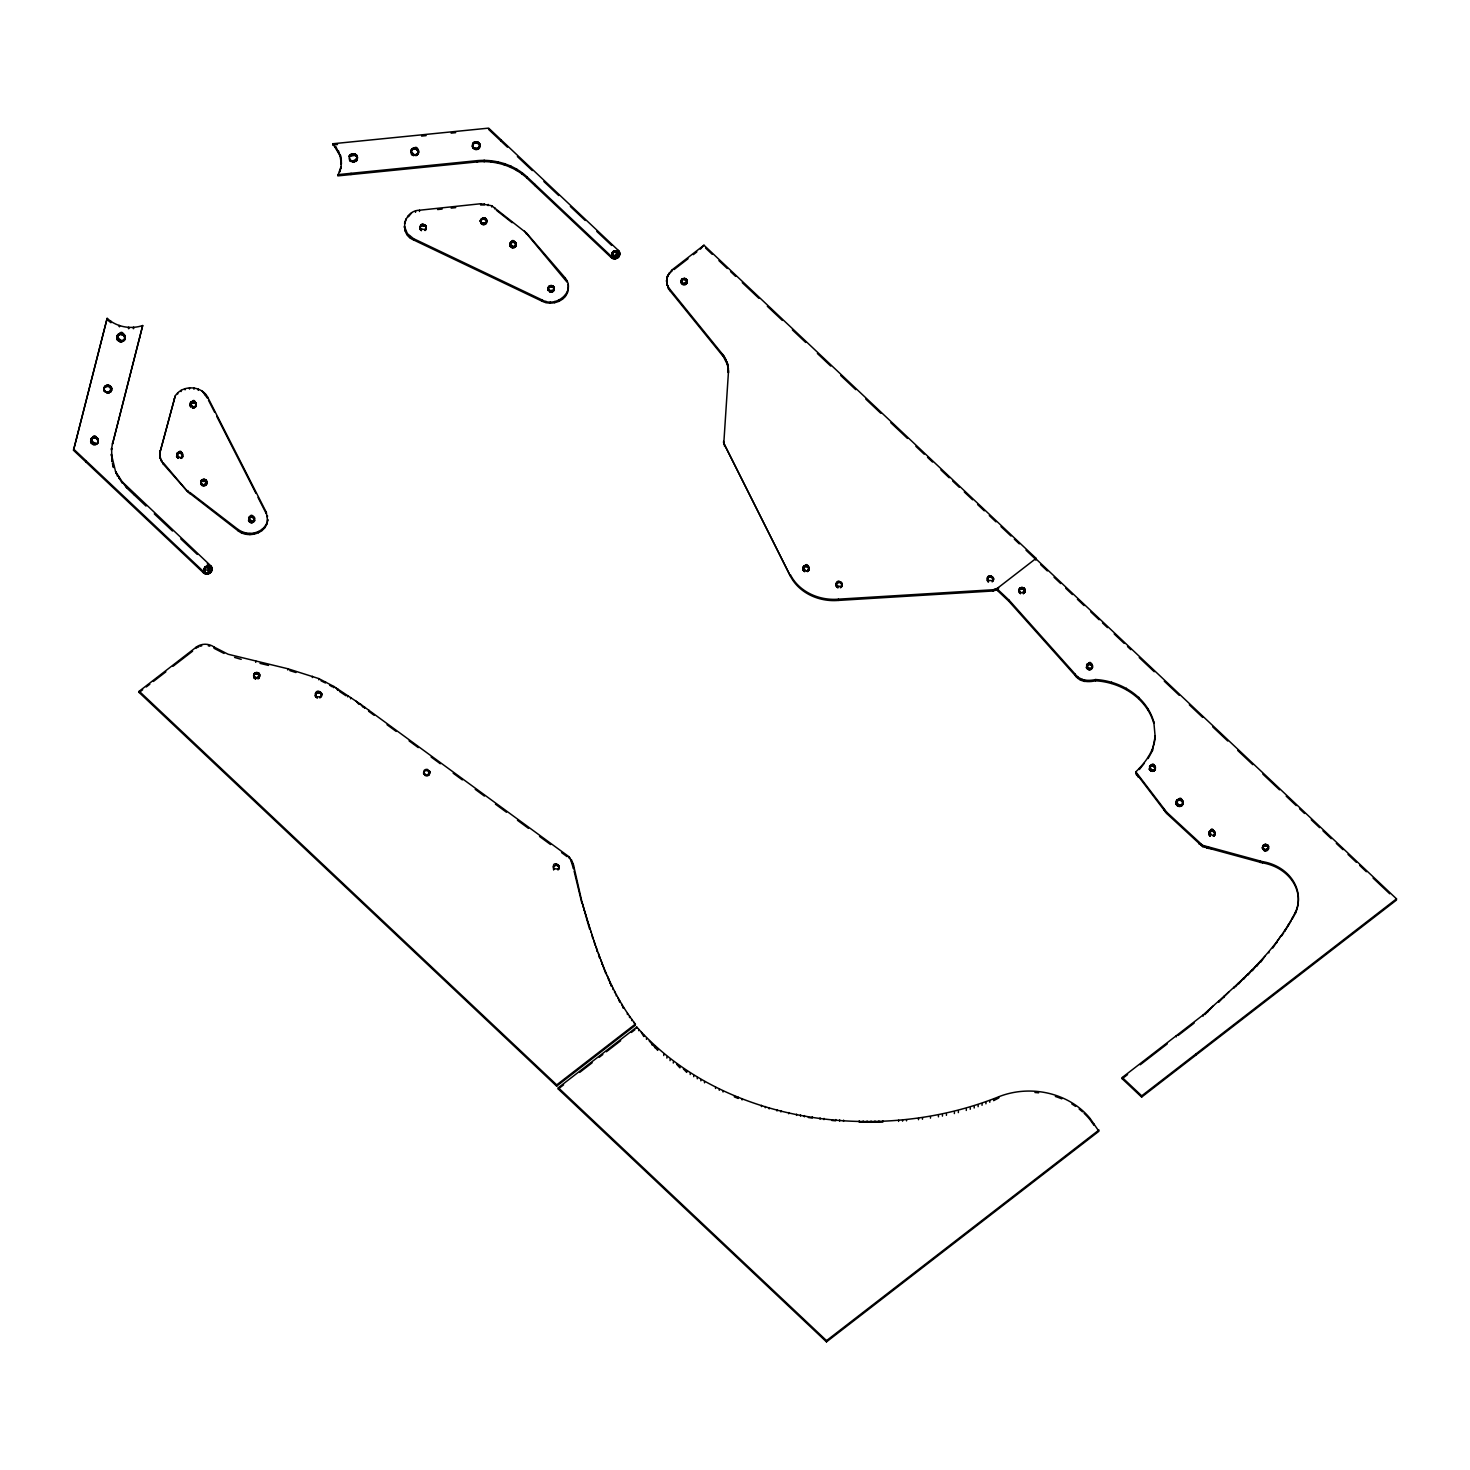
<?xml version="1.0" encoding="UTF-8"?>
<svg xmlns="http://www.w3.org/2000/svg" width="1470" height="1470" viewBox="0 0 1470 1470"><rect width="100%" height="100%" fill="white"/><g stroke="black" fill="none" stroke-linecap="round" stroke-linejoin="round"><path stroke-width="1.5" d="M728.44 371.12L728.403 372.755L727.485 363.347L723.736 355.758L668.611 287.697L667.031 284.004L668.538 288.947L723.663 357.008L727.411 364.597L728.44 371.12L728.495 369.87M998.222 591.234L998.295 589.984L1009.008 600.091L1075.176 674.16C1079.788 680.849 1088.406 681.161 1095.628 679.544C1121.004 680.977 1146.545 696.596 1153.803 721.917L1153.748 723.166C1146.471 697.846 1120.948 682.209 1095.554 680.794C1088.351 682.411 1079.715 682.098 1075.103 675.41L1008.935 601.34L998.222 591.234L998.406 587.541L998.351 588.772M111.334 455.884L111.352 454.083L115.524 471.374L122.175 481.774L210.633 565.693C215.3 570.36 207.637 577.177 203.246 572.602L73.5 450.279L107.145 318.347C116.516 327.038 130.683 329.574 142.7 325.531L112.584 443.646M76.679 437.913L76.752 436.663M85.774 461.856L85.848 460.606M91.213 443.168C94.245 421.78 104.664 455.59 90.754 439.42M90.791 442.378L90.754 440.632M90.901 440.191L91.103 438.63M90.956 442.69L91.03 441.441M91.379 439.438L91.452 438.207M91.471 443.425L91.287 441.919M90.607 441.533L91.673 437.931M91.93 442.58L92.683 444.344L94.043 444.675L94.117 443.425M92.077 438.832L92.151 437.601M92.187 444.032L92.261 442.782M91.618 439.162L92.445 437.38M92.922 438.409L92.996 437.16M92.683 444.344L92.757 443.095M92.389 438.63L93.363 437.031M93.069 444.454L93.143 443.223M93.896 438.189L93.951 436.939M93.639 444.638L93.712 443.407M93.29 438.262L94.356 436.884M94.65 444.73L94.705 443.481M94.888 438.189L94.962 436.939M95.109 443.425L95.035 444.675L96.542 444.234M97.957 441.753L97.902 443.003L98.141 440.486L95.366 436.976M95.642 444.583L95.697 443.352M95.862 438.409L95.918 437.16M95.991 444.454L96.064 443.205M96.23 438.519L96.303 437.288M96.726 438.832L96.799 437.582M97.057 439.034L97.13 437.784M97.461 439.438L97.516 438.189M97.314 443.701L97.608 442.176M97.718 439.695L97.773 438.446M97.975 440.173L98.031 438.924M98.031 442.672L98.214 439.236M73.5 450.279L107.145 318.347M103.984 387.786C105.675 395.007 101.981 388.337 105.693 385.71C109.442 383.45 113.833 388.447 110.856 391.81M107.42 319.872L107.494 318.623M104.002 390.763L103.966 388.98M104.131 388.521L104.333 386.959M104.186 391.057L104.241 389.826M104.627 387.786L104.682 386.536M103.837 389.899L104.921 386.261M105.105 392.233L104.517 390.303M105.325 387.161L105.399 385.93M104.848 387.51L105.693 385.71M106.189 386.739L106.263 385.489M105.619 386.959L106.612 385.361M111.058 321.452L111.003 322.702L110.691 321.232M109.35 391.608L109.276 392.858L106.906 393.041L105.178 390.983M107.163 386.518L107.236 385.269M107.292 393.078L107.365 391.847M106.557 386.592L107.622 385.213M107.916 393.133L111.702 388.447M108.174 386.518L108.247 385.269M108.302 393.078L108.376 391.847M111.555 390.561L108.633 385.305M108.927 393.004L108.982 391.755M109.147 386.739L109.221 385.489M109.533 386.849L109.588 385.618M110.048 387.161L110.103 385.93M110.36 387.363L110.434 386.114M110.764 387.786L110.838 386.536M110.618 392.086L110.911 390.579M111.022 388.043L111.095 386.794M111.297 388.521L111.352 387.29M111.206 391.387L111.408 389.826M111.573 389.366L111.518 387.602M117.784 339.111L117.71 340.36L116.957 339.202C123.553 318.273 130.003 353.572 116.92 336.079M117.085 336.795L117.159 335.546M117.141 339.552L117.214 338.302M116.865 337.328L117.306 335.197M111.499 450.004L111.591 448.203L111.996 461.764L112.051 460.514M117.435 340.066L117.508 338.817M117.618 335.987L117.931 334.425M112.492 444.197L142.7 325.531M118.151 340.801L118.206 339.552M118.372 335.307L118.445 334.076M111.849 461.212L111.922 459.963M118.574 339.772C117.563 342.124 123.462 342.822 122.763 340.231M117.232 336.446L118.776 333.837M119.052 325.458L119.438 326.818L119.493 325.587M119.052 341.352L119.125 340.121M119.327 334.848L119.382 333.598M118.721 335.068L119.787 333.451M119.474 341.481L119.529 340.25M120.375 334.59L120.448 333.359M113.319 465.751L113.466 467.533L112.418 463.509M120.099 341.683L120.172 340.452M120.54 341.738L120.595 340.489M119.713 334.682L120.871 333.286M121.201 341.793L121.275 340.544M121.477 334.59L121.532 333.359M124.454 339.111C125.317 342.014 125.722 333.782 121.918 334.627L121.973 333.396M121.642 341.72L121.698 340.489M122.286 341.628L122.359 340.397M122.543 334.829L122.598 333.598M115.524 471.374L117.526 476.353M122.947 334.976L123.021 333.727M115.726 473.12L115.799 471.888M123.498 335.307L123.572 334.058M123.866 335.527L123.921 334.278M124.288 335.969L124.362 334.719M124.141 340.654L124.215 339.405M124.582 336.262L124.638 335.013M124.858 336.777L124.932 335.527M124.766 339.882L124.987 338.284M125.042 337.126L125.115 335.877M125.152 339L125.226 336.446M118.482 476.739L122.102 483.005L122.175 481.774M118.758 478.448L118.831 477.217M128.423 328.6L128.478 327.369M128.882 328.6L128.937 327.369M122.58 482.197L126.457 487.636L146.008 506.066M133.255 328.618L133.329 327.369M133.715 328.563L133.77 327.314M126.457 487.636L126.53 486.386M139.779 337.824L139.852 336.593M134.413 495.133L134.487 493.902M139.135 692.48L139.209 691.231L196.208 647.167A13.579 11.595 3.1 0 1 214.105 647.057L228.089 654.242L287.844 668.758L318.88 678.607L333.91 686.49L360.462 704.13L568.982 856.734L573.208 863.698L581.973 902.084C594.652 944.604 607.661 988.593 635.371 1024.094L635.297 1025.325L556.652 1086.146L139.135 692.48L142.7 689.724M160.156 458.217L159.807 453.624L160.156 458.217L163.28 464.079L187.719 491.715L238.066 530.78C248.118 538.865 267.209 533.555 267.669 519.461L266.713 524.386M175.224 395.944L160.138 451.823L175.224 395.944C182.28 384.717 201.188 385.361 207.546 396.955L266.309 512.35L267.613 520.711M161.406 461.415L160.23 456.968M163.28 464.079L161.479 460.183M173.754 400.465L173.827 399.234M177.686 394.034L177.76 392.802M176.639 456.747C182.096 440.063 185.808 467.956 176.676 453.899M176.859 454.708L177.025 453.274M177.337 454.138L177.411 452.889M177.374 456.564L176.97 457.39M176.547 456.545L177.558 452.723M181.067 391.553L181.141 390.303M177.962 453.697L178.035 452.448M177.944 458.272L178.017 457.023M177.502 453.973L178.237 452.337M178.164 458.364L178.237 457.115M178.715 453.421L179.009 452.098M179.524 453.311L179.597 452.062M178.164 453.568L179.836 452.043M180.351 453.385L180.406 452.135M182.023 456.619C182.409 459.742 183.732 453.036 180.589 453.421L180.663 452.19M181.122 453.642L181.177 452.392M181.122 458.419L181.177 457.17M181.343 453.734L181.398 452.484M181.306 458.309L181.38 457.06M185.073 389.862L185.147 388.613M181.784 458.015L181.857 456.784M181.968 454.193L181.857 452.815M182.317 457.482L182.482 456.049M182.445 454.781L182.372 453.366M182.666 456.858L182.721 454.01M189.465 389.072L189.538 387.841M190.089 405.996C195.565 389.293 199.277 417.204 190.144 403.147M190.365 405.224C187.572 406.216 195.363 398.793 196.245 405.187M190.31 403.938L190.494 402.504M190.439 406.639L190.494 405.389M190.861 402.137L190.788 403.368L191.026 401.971M190.769 407.043L190.843 405.793M191.431 402.945L191.486 401.696M191.633 402.817L191.688 401.586M193.029 406.712L192.974 407.943L192.221 406.565M192.166 402.651L192.478 401.347M187.719 491.715L163.335 462.848M192.386 407.851L192.46 406.62M192.974 402.56L193.048 401.31M193.231 402.541L193.287 401.292M193.966 389.256L194.022 388.006M193.287 406.694L193.213 407.925L194.775 407.539M193.801 402.633L193.875 401.383M193.801 407.888L194.095 406.584M194.04 402.67L194.113 401.42M194.573 402.89L194.646 401.641M189.814 493.681L187.792 490.484M194.573 407.668L194.628 406.418M194.793 402.982L194.867 401.733M195.436 403.441L195.308 402.063M195.767 403.846L195.822 402.615M195.767 406.731L195.951 405.297M195.914 404.029L195.969 402.78M195.877 406.547L196.172 403.258M198.285 390.377L198.358 389.146M202.235 391.149L207.472 398.205L207.546 396.955M200.765 481.388C203.852 491.421 211.092 475.306 201.151 480.543C198.027 482.693 212.874 479.367 204.753 484.622M205.359 395.136L205.414 393.905M200.747 484.016L201.041 480.727M201.096 484.659L201.023 483.244M201.078 481.774L201.151 480.543M201.463 481.407L201.684 480.01M202.088 480.966L202.364 479.606M202.29 485.633L202.364 484.383M202.842 480.69L202.897 479.44M202.878 484.604L202.07 485.541M203.062 480.616L203.136 479.367M203.062 485.89L203.117 484.641M203.65 480.58L203.705 479.33M203.632 485.982L203.944 484.714M203.889 480.561L203.962 479.33M204.459 480.653L204.532 479.422M204.459 485.927L204.514 484.677M204.697 480.69L204.771 479.459M196.135 648.417L196.208 647.167M205.23 480.911L205.304 479.679M205.23 485.688L205.506 484.328M205.451 481.002L205.524 479.771M205.91 481.333L205.965 480.084M205.91 485.302L206.131 483.887M206.094 481.462L206.167 480.231M206.425 481.884L206.498 480.635M206.443 484.769L206.608 483.336M206.774 482.528L206.627 480.819M206.792 484.126L206.921 481.48M203.375 572.712L203.301 571.371L73.573 449.03M203.54 572.877L203.301 571.371M204.9 569.882C200.747 570.323 209.677 561.485 209.548 569.717M204.201 573.282L204.275 572.032M204.477 570.617L204.606 567.457M204.624 573.52L203.613 571.628M204.661 570.966L204.312 568.596M204.808 568.394L205.01 566.979M205.285 567.971L205.359 566.74M205.322 571.554L204.734 569.717M204.256 569.846L205.543 566.593M205.377 573.759L205.432 572.528M205.874 567.696L205.947 566.446M205.837 573.925L204.679 572.289M205.469 567.843L206.167 566.354M206.535 567.549L206.847 566.262M206.645 573.98L206.7 572.749M207.233 567.549L207.288 566.299M207.141 574.035L207.196 572.786L211.386 570.544L211.717 567.31M205.175 570.176L209.328 569.607L207.546 566.317M207.895 567.696L207.95 566.464M207.931 573.925L207.987 572.675M208.115 567.769L208.189 566.538M208.336 571.701L208.409 570.47M208.483 568.008L208.556 566.758M208.409 573.851L208.483 572.62M208.519 571.573L208.593 570.323M208.685 568.118L208.758 566.887M208.869 571.334L209.071 569.919M209.144 568.578L209.052 567.181M209.144 573.576L209.199 572.326M208.997 571.168L209.401 569.404M209.438 569.129L209.401 567.696M209.585 573.392L209.659 572.161M209.512 570.084L209.567 568.265M210.21 572.969L210.265 571.72M210.633 565.693L210.559 566.942L207.252 563.818M210.577 572.694L210.651 571.462M211.165 566.299L211.643 568.559M211.037 572.142L211.11 570.893M211.312 567.934L211.368 566.685M211.331 571.793L211.386 570.544M211.606 571.15L211.809 567.732M214.105 647.057L214.05 648.307L224.028 653.433M238.066 530.78L238.122 529.531L189.887 492.432M241.392 532.783L241.466 531.534L238.122 529.531M245.545 534.161L245.619 532.912L241.466 531.534M248.834 520.031C251.756 505.257 259.822 530.89 248.614 517.954M248.797 518.745L248.963 517.311M248.908 521.446L248.981 520.196M249.275 518.193L249.349 516.944M249.441 521.997L249.312 520.619M248.485 520.601L249.496 516.779M249.9 517.752L249.973 516.503M250.708 521.391L250.635 522.622L249.955 521.078M249.422 518.028L250.176 516.393M250.102 522.401L250.176 521.17M250.653 517.458L250.727 516.227M249.937 534.621L250.01 533.389C256.901 533.353 264.03 529.714 266.787 523.155M250.102 517.624L250.947 516.154M250.874 522.659L250.947 521.427M251.462 517.366L251.535 516.117M251.444 522.75L251.517 521.519M250.892 517.403L251.774 516.099M251.701 522.75L251.756 521.501M252.289 517.44L252.344 516.191M252.27 522.714L252.564 521.391M254.659 518.065L254.604 520.894L252.583 516.227M253.06 517.697L253.116 516.448M252.509 522.64L253.116 521.225M253.281 517.789L253.336 516.54M253.244 522.346L253.318 521.115M253.906 518.249L253.796 516.87M254.237 518.653L254.31 517.422M254.255 521.538L254.42 520.104M254.383 518.837L254.457 517.587M254.31 534.161L254.383 532.93M258.408 532.801L258.481 531.57M253.796 674.105L254.769 678.515L254.825 677.284M253.851 677.615L253.832 676.163M254.053 673.664C254.439 684.763 265.335 668.979 254.053 673.664L253.538 676.016M254.181 678.019L254.237 676.77M254.2 673.499C253.612 675.3 260.19 672.01 259.822 676.549M261.972 530.633L262.046 529.384M254.328 678.203L254.383 676.953M254.512 674.362L254.788 673.003M254.953 678.662L255.027 677.413M255.192 673.977L255.247 672.727M255.743 662.345L255.817 661.096M255.431 673.903L255.486 672.654M255.468 678.883L255.541 677.633M255.964 673.738L256.019 672.507M255.706 678.975L255.78 677.725M256.221 673.719L256.276 672.488M256.791 673.683L256.846 672.451M264.802 527.767L264.876 526.536M257.029 673.738L257.103 672.488M257.599 673.83L257.673 672.58M266.309 512.35L266.254 513.6L258.003 497.393M257.838 673.921L257.893 672.672M257.875 678.883L258.187 677.578M258.352 674.124L258.426 672.892M258.555 674.271L258.61 673.039M258.591 678.552L258.867 677.174M258.977 674.601L259.051 673.352L259.143 674.767M267.411 516.925L267.485 515.676M259.161 678.056L259.4 676.641M259.547 675.391L259.529 673.94M259.822 674.601L258.793 678.423M287.789 670.008L287.844 668.758M341.334 163.997L340.048 155.783L333.01 143.729L488.646 128.129L618.374 250.451C623.059 255.137 615.379 261.917 610.987 257.36L526.885 178.054C513.618 165.706 494.875 160.193 476.978 161.921L337.788 175.885L340.948 166.863L340.764 168.48M333.231 145.291L333.304 144.042M335.95 148.268L333.01 143.729M336.171 148.599L336.244 147.368M338.504 152.274L336.005 147.018M340.14 156.169L338.394 150.657M339.57 171.218C340.654 172.266 342.657 158.282 340.121 154.552M312.338 677.56L312.412 676.31M339.68 172.1L339.754 170.851M341.095 160.248L341.132 158.613M341.297 164.383L341.408 162.747M315.37 695.953L315.499 693.307C318.145 686.839 324.521 697.809 320.938 693.711C318.347 690.679 312.669 695.181 316.712 697.736L315.499 693.307M315.609 696.651L315.683 695.402M315.848 693.895L315.903 692.664M316.087 697.258L316.142 696.008M316.399 693.381L316.473 692.131M317.097 692.995L317.171 691.745M317.465 698.066L316.767 696.504M317.887 692.774L317.961 691.525M318.825 679.857L318.88 678.607M318.843 692.737L318.916 691.488M319.633 692.921L319.468 691.58M319.927 697.974L321.783 694.483M320.239 693.197L320.221 691.892M349.346 155.949C349.401 168.462 365.185 153.137 351.642 154.019C341.702 161.498 361.565 149.058 356.585 160.892L356.64 159.642M320.313 693.234L320.387 691.984M349.915 159.569L349.842 160.8L349.254 158.374M349.511 156.867L349.566 155.636M320.68 696.357L321.177 697.056M349.621 160.469L349.695 159.238M349.842 156.39L349.897 155.14M320.938 693.711L321.011 692.462M350.154 156.114L350.209 154.883M321.397 694.318L321.471 693.068M321.562 696.431L321.746 693.766M350.319 161.204L350.393 159.973M350.613 155.728L350.687 154.479M350.632 161.479L350.705 160.248M350.999 155.544L351.073 154.295M351.569 155.269L351.642 154.019M350.962 174.562L351.036 173.313M351.991 155.177L352.065 153.927M352.304 160.873L352.23 162.123L353.774 162.233L354.913 160.763M352.635 155.03L352.708 153.799M352.671 162.233L352.726 160.983M353.076 155.03L353.149 153.799M325.476 681.712L325.403 682.962L321.011 680.812M353.333 162.233L353.406 160.983M353.755 155.048L353.811 153.799M353.774 162.233L353.847 161.002M354.178 155.14L354.252 153.909M354.417 162.104L354.49 160.855M354.821 155.305L354.895 154.056M355.207 155.489L355.262 154.258M355.777 155.783L355.85 154.552M355.795 161.553L355.869 160.303M356.089 156.059L356.163 154.809M356.273 161.149L356.328 159.899M356.567 156.463L356.64 155.232M356.787 156.794L356.861 155.563M356.916 160.395L356.971 159.146M357.228 157.657L357.192 156.059M357.137 160.065L357.486 156.978M333.837 687.721L333.91 686.49M335.932 687.795L337.879 690.349L337.935 689.099M347.673 696.89L347.728 695.659M350.595 698.801L350.668 697.552M356.254 701.263L358.992 704.424M360.462 704.13L363.163 707.327M364.542 708.301L364.615 707.052M368.731 710.028L368.658 711.278L374.17 715.302M404.379 227.519L404.452 226.288L407.282 233.565L413.529 238.654L542.209 300.009C555.715 308.149 576.644 291.63 565.031 277.756L526.554 233.087L491.788 205.763L480.708 203.742L419.52 210.228C403.772 210.43 398.572 233.877 413.474 239.886L542.154 301.24C552.279 306.348 567.824 300.578 568.339 288.23M404.691 222.448L404.617 223.679L406.032 218.791M405.279 231.304L405.334 230.073M410.902 151.612C421.026 137.022 419.409 166.036 410.994 150.418M412.39 153.854L412.335 155.085L411.049 152.127M410.828 151.98L411.343 149.609M411.398 154.166L411.471 152.935M411.085 151.153L411.655 149.15M407.227 234.814L407.282 233.565M411.6 154.46L411.673 153.229M411.876 150.16L411.931 148.911M408.403 215.557L408.329 216.788L411.637 212.929M412.041 154.846L412.114 153.597M411.6 150.399L412.372 148.543M412.647 149.628L412.721 148.378M412.868 155.361L412.941 154.129M412.317 149.793L413.254 148.121M413.217 155.544L413.272 154.295M413.584 149.278L413.64 148.047M413.823 155.691L413.878 154.442M413.199 149.37L414.246 147.9M414.577 149.15L414.65 147.919M410.112 237.791L410.185 236.541M417.149 153.909L417.094 155.158L418.564 152.09L415.257 147.919M415.587 149.26L415.642 148.011M415.826 155.655L415.881 154.423M416.175 149.407L416.249 148.158M416.212 155.581L416.267 154.332M416.524 149.572L416.598 148.341M416.745 155.324L416.8 154.074M417.076 149.848L417.131 148.599M417.351 150.087L417.425 148.856M417.517 154.773L417.866 153.303M417.994 150.767L417.866 149.223M413.474 239.886L413.529 238.654M418.123 154.093L418.178 152.843M418.307 151.226L418.38 149.995M418.307 153.799L418.472 150.326M415.477 212.341L415.551 211.092M418.582 152.953L418.638 151.171M419.464 211.478L419.52 210.228M420.622 230L420.052 226.766M420.218 229.393L420.255 226.086M420.291 229.596C419.538 215.3 434.128 234.116 420.365 228.346M419.942 228.218L420.659 225.48M420.769 230.184L420.696 228.769M420.42 226.894L421.026 225.112M421.155 226.233L421.228 224.983M421.21 230.496L421.284 229.265M421.412 230.643L421.467 229.393M420.953 226.343L421.927 224.634M421.633 225.957L422.478 224.487M422.662 225.7L422.717 224.469M423.47 225.719L423.305 224.432M425.694 228.787C425.933 231.984 427.017 225.277 424.04 225.81L424.113 224.561M424.279 225.902L424.334 224.653M424.995 226.251L424.867 224.873M425.05 230.514L425.124 229.283M425.253 230.404L425.326 229.155M425.436 226.582L425.51 225.333M425.583 226.748L425.638 225.498M425.785 229.871L426.098 228.181M425.988 227.354L425.969 225.921M426.135 229.228L426.263 226.582M423.819 774.304L424.113 770.5A3.16 2.701 3.1 0 1 427.752 769.527L429.791 772.117L428.046 775.572M423.856 774.396L424.04 771.732A3.16 2.701 3.1 0 1 427.696 770.776L429.718 773.349M424.315 773.643L424.94 775.425L424.922 774.12M425.638 774.451L425.565 775.682L423.911 773.146M426.484 775.866L425.749 774.488M427.182 775.811L429.791 772.117M427.935 775.609L428.119 774.341M428.615 775.241L428.689 774.01M428.725 775.186L428.781 773.955M429.166 774.745L429.313 773.422M429.405 772.099L429.479 770.868M429.534 774.139L429.718 771.419M472.366 146.688L472.697 143.748C475.233 139.191 482.472 143.325 479.551 147.9M472.623 147.514L472.697 143.748M472.825 144.703L472.881 143.454M472.936 147.974L472.991 146.724M472.366 146.338L473.193 143.013M473.138 148.268L472.697 146.283M473.413 144.023L473.469 142.774M473.12 144.262L473.891 142.406M474.185 143.49L474.24 142.241M474.442 147.919L473.854 148.893M473.836 143.656L474.773 142.002M474.718 149.334L473.193 147.037M475.086 143.16L475.159 141.91M475.306 149.481L475.38 148.231M474.7 143.233L475.747 141.781M475.692 149.572L474.792 148.084M476.078 143.031L476.151 141.781M476.298 149.572L476.372 148.341M480.01 146.265L476.758 141.8M476.703 149.572L479.826 146.375M477.07 143.123L477.144 141.892M477.291 149.462L477.346 148.213M477.658 143.27L477.732 142.039M476.978 161.921L477.052 160.671C494.931 158.944 513.692 164.475 526.94 176.804L611.061 256.111L616.628 257.25L619.66 253.906M477.676 149.37L477.75 148.121M478.007 143.454L478.081 142.204M478.264 147.882L478.191 149.113L480.084 144.685M477.621 161.884L477.695 160.653M478.54 148.948L478.614 147.717M478.816 143.968L478.595 142.48M478.981 148.599L479.036 147.349M479.238 144.336L479.312 143.086M479.257 148.341L479.33 147.11M479.44 144.63L479.514 143.399M479.863 145.42L479.826 143.839M480.708 203.742L480.635 204.992L484.236 204.936L484.31 203.705M480.727 219.673C477.86 225.719 483.869 212.819 486.754 220.169C487.544 224.175 480.414 224.524 480.488 220.573M483.85 161.59L483.924 160.34M480.782 223.183L480.763 221.75M480.414 221.805L481.131 219.067M480.911 220.482L481.517 218.699M484.494 161.626L484.567 160.377M481.645 219.82L481.719 218.571M481.701 224.101L481.774 222.852M481.958 222.981L481.26 223.771M481.443 219.949L482.417 218.24M482.417 224.451L482.491 223.201M482.638 224.542L482.711 223.293M482.123 219.544L482.968 218.075M483.134 219.287L483.207 218.056M483.226 224.634L483.281 223.385M483.465 224.671L483.52 223.422M482.895 219.306L483.795 218.019M483.961 219.306L484.034 218.056M484.034 224.634L484.108 223.385M485.798 222.742C485.614 226.398 488.279 219.03 484.53 219.398L484.604 218.148M484.291 224.616L484.347 223.385M484.751 219.489L484.824 218.24M484.824 224.451L484.898 223.22M485.063 224.395L485.137 223.146M485.284 219.691L485.357 218.46M485.467 219.838L485.541 218.589M485.982 218.92L485.927 220.169L486.129 219.103M486.111 223.605L486.184 222.374M486.276 223.458L486.331 222.209M486.478 220.941L486.46 219.508M486.515 222.999L486.754 220.169M488.095 205.635L488.169 204.385M490.723 161.957L490.796 160.726M491.366 162.067L491.439 160.818M491.715 207.013L491.788 205.763M494.637 208.85L494.692 207.619M497.521 163.041L497.595 161.792M498.146 163.207L498.22 161.957M500.847 140.936L500.921 139.705M504.137 164.805L504.192 163.556M504.724 165.026L504.798 163.776M510.457 167.213L510.531 165.981M511.027 167.506L511.082 166.257M510.09 246.17C512.313 229.945 521.979 255.008 509.888 243.763M509.888 245.71L510.127 242.862M510.182 246.372L510.163 244.939M509.814 244.994L510.531 242.256M510.513 246.776L510.586 245.545M510.311 243.671L510.917 241.888M511.046 243.009L511.119 241.76M511.101 247.291L511.174 246.041M512.111 246.482L512.038 247.732L511.358 246.17M510.843 243.138L511.817 241.429M511.817 247.64L511.891 246.39M511.523 242.734L512.368 241.264M512.534 242.477L512.607 241.245M516.411 170.263L516.484 169.032M512.626 247.824L512.681 246.574M516.944 170.612L516.999 169.362M512.865 247.86L512.92 246.611M512.295 242.495L513.195 241.209M513.361 242.495L513.434 241.245M513.434 247.824L513.747 246.574M515.915 246.188L514.004 241.337M514.151 242.679L514.224 241.429M514.298 246.409L514.224 247.64L515.198 245.931M514.463 247.585L514.537 246.335M514.684 242.881L514.757 241.65M514.941 247.291L514.996 246.06M514.867 243.028L514.941 241.778M515.327 243.358L515.382 242.109M515.511 246.795L515.584 245.563M515.455 243.524L515.529 242.293M515.676 246.648L515.97 244.957M515.878 244.13L515.86 242.697M516.007 246.004L516.154 243.358M521.923 173.901L521.979 172.651M522.383 174.287L522.456 173.037M526.885 178.054L526.94 176.804M524.496 231.121L566.979 282.038L567.034 280.788M526.499 234.336L526.554 233.087M534.841 185.551L534.896 184.32M542.154 301.24L542.209 300.009M545.921 302.563L545.976 301.313M548.236 290.435L548.273 287.128M548.31 290.637L548.292 289.204M548.034 289.976L548.678 286.521M548.439 287.936L549.247 286.025M549.302 290.307L549.964 291.905M549.431 291.685L549.504 290.435C544.451 280.311 561.963 290.803 549.504 290.435M548.971 287.403L549.945 285.694M550.184 291.997L550.019 290.656M549.651 286.999L550.497 285.529M550.68 286.742L550.736 285.511M550.754 292.089L550.827 290.839M550.294 303.096L550.368 301.864M550.993 292.126L551.066 290.876M550.423 286.76L551.323 285.474M551.489 286.76L551.562 285.511M551.581 292.089L551.636 290.839M551.82 292.071L551.893 290.839M552.297 286.944L552.132 285.603M552.371 291.905L552.426 290.674M552.665 290.601L553.271 291.446M554.153 290.27L552.885 285.915M553.014 287.293L553.069 286.044M553.069 291.556L553.345 290.196M553.455 287.624L553.529 286.374M553.602 287.789L553.657 286.558M553.804 290.913L553.878 289.663M554.025 288.396L554.006 286.962M554.043 290.454L554.282 287.624M554.686 302.71L554.76 301.479M558.82 301.423L558.876 300.174M562.422 299.31L562.495 298.061M564.976 278.988L565.031 277.756M565.325 296.481L565.38 295.25M567.31 293.136L567.365 291.905M568.228 284.445L568.265 289.461M553.694 869.762L553.749 868.513C551.158 856.532 567.383 871.802 553.749 868.513M558.673 868.219C558.967 871.6 559.482 864.084 556.101 865.334L556.174 864.084M557.02 865.518L557.075 864.268M557.736 865.83L557.718 864.525M557.994 870.038L558.159 868.733M558.343 866.308L558.343 864.985M558.784 866.896L558.802 865.554M558.894 868.917L559.078 866.216M568.927 857.984L568.982 856.734M556.652 1086.146L556.707 1084.897L635.371 1024.094M570.139 858.168L573.557 868.862L573.631 867.631M558.251 1088.976L558.324 1087.726L636.786 1027.071C723.975 1125.083 881.063 1144.119 998.828 1096.73A73.041 62.401 3.1 0 1 1090.005 1118.339L1098.917 1131.238L826.489 1341.871L558.251 1088.976L563.598 1084.842M571.573 861.236L571.628 859.987M572.253 862.853L572.326 861.622M573.153 864.948L573.208 863.698M573.337 866.657L573.392 865.426M610.987 257.36L611.061 256.111M611.63 257.875L611.704 256.625M612.145 255.155L612.145 252.748M612.053 258.077L612.126 256.846M612.2 253.924L613.431 256.497L613.505 255.265M612.016 254.788L612.384 252.215M612.549 255.89L612.494 254.457M612.09 253.557C621.847 243.395 614.331 265.225 612.788 251.737M612.751 258.444L612.825 257.195M612.861 256.166L612.935 254.916L613.045 256.313M612.549 253.116L613.1 251.462M613.247 252.601L613.302 251.37M613.229 258.555L613.302 257.305M613.027 252.711L613.688 251.186M613.633 256.607L613.707 255.376M613.872 252.362L613.927 251.131M614.074 256.717L614.148 255.468M613.633 252.417L614.368 251.039M614.019 258.738L614.074 257.507M614.313 256.772L614.386 255.523M614.534 252.27L614.607 251.039M614.515 258.757L614.57 257.507M614.754 256.772L615.066 255.541M615.232 252.344L615.048 251.039M615.305 258.757L615.379 257.507M615.434 256.68L615.507 255.449M617.345 253.612L617.216 255.063L615.728 251.205M615.783 258.646L615.856 257.415M615.673 256.644L615.746 255.394M615.875 252.546L615.93 251.315M616.334 255.1L616.059 256.442L616.647 254.843M616.426 252.895L616.334 251.499M616.757 253.171L616.812 251.94M616.573 258.481L616.628 257.25M616.867 253.354L616.941 252.123M589.727 927.901L589.672 929.15L581.973 902.084M616.996 258.279L617.069 257.029M616.977 255.615L617.161 252.454M617.694 257.948L617.767 256.699M582.818 906.567L582.892 905.318M618.043 257.654L618.117 256.405M618.374 250.451L619.587 254.034M618.594 251.976L618.503 250.58M618.613 257.176L618.668 255.927M618.852 256.809L618.925 255.56M618.999 252.583L619.054 251.352M583.755 909.801L583.829 908.552M619.256 256.221L619.329 254.971M619.458 253.63L619.311 251.719M619.384 255.798L619.66 252.785M584.711 913.035L584.766 911.786M585.666 916.251L585.74 915.02M586.64 919.485L586.714 918.254M587.632 922.719L587.706 921.47M588.643 925.935L588.717 924.685M590.701 932.347L590.775 931.116M591.822 934.314L592.814 938.742L592.869 937.511M593.953 940.708L594.982 945.136L595.056 943.905M596.159 947.103L597.224 951.531L597.298 950.281M598.455 953.479L599.558 957.907L599.631 956.658M600.826 959.837L605.824 973.746L605.897 972.515M601.983 964.265L602.057 963.015M607.239 975.676L611.483 986.407L611.538 985.157M608.562 980.086L608.635 978.836M609.995 983.246L610.068 981.997M613.008 989.549L613.082 988.318M614.589 992.709L614.662 991.46M616.224 995.851L616.297 994.62M618.006 997.762L619.697 1002.136L619.752 1000.886M621.589 1004.01L623.409 1008.346L623.482 1007.115M667.398 276.231L666.553 281.321L667.398 276.231L672.268 269.727L703.965 245.214L1036.093 558.38L1036.019 559.629L1026.005 550.184M666.774 283.508L666.847 282.258M666.902 279.612L666.976 278.363M627.396 1014.502L627.47 1013.271M668.188 275.901L668.262 274.651M667.839 287.293L667.913 286.062M669.328 272.685L667.343 277.462M668.538 288.947L668.611 287.697M629.509 1017.552L629.583 1016.321M670.577 272.612L670.632 271.38M670.008 290.748L670.081 289.517M672.213 270.958L672.268 269.727M631.696 1020.584L631.751 1019.353M634.011 1022.367L635.297 1025.325M636.712 1028.32L636.786 1027.071M638.733 1030.672L638.807 1029.441M681.088 282.608L681.125 280.678M681.566 279.502C681.97 290.325 692.591 274.927 681.566 279.502L682.466 284.408L682.411 283.085M681.382 283.379L681.437 282.148M681.106 282.736L681.657 279.41M641.324 1032.399L643.823 1036.534L643.897 1035.284M681.841 283.949L681.823 282.608M681.51 280.733L682.209 278.914M682.025 280.219L682.741 278.583L682.815 279.796M683.072 284.647L683.127 283.416M683.201 284.702L683.256 283.471M682.686 279.833L683.642 278.363M683.991 284.831L683.917 283.563M683.44 279.612L684.303 278.308M684.395 279.576L684.45 278.344M684.726 283.545L684.653 284.794L684.855 283.545M685.167 279.741L685.112 278.436M685.424 284.592L685.626 283.324M686.104 284.243L686.288 282.938M685.553 284.555L687.207 282.35L686.453 279.19L686.472 280.531M686.637 283.747L686.802 282.405M686.913 281.119L686.931 279.759M687.005 283.14L687.207 280.421M646.469 1039.382L646.524 1038.132M649.244 1040.944L657.715 1050.352L657.788 1049.102M651.945 1044.949L652.018 1043.7M654.793 1047.669L654.867 1046.419M703.965 245.214L700.381 249.183M663.76 1055.57L663.834 1054.339M666.884 1058.124L666.939 1056.893M670.063 1060.623L670.118 1059.392M673.297 1063.067L673.37 1061.836M676.641 1064.225L679.912 1067.826L679.985 1066.577M683.366 1068.874L686.729 1072.365L686.802 1071.115M722.597 355.611L722.67 354.38M723.663 357.008L723.736 355.758M724.618 358.441L724.692 357.21M725.482 359.929L725.537 358.68M726.235 361.455L726.29 360.205M726.878 363.017L726.952 361.767M727.411 364.597L727.485 363.347M723.516 442.635L723.589 441.386M790.364 576.038L723.791 443.26L790.364 576.038A46.562 39.782 3.1 0 0 838.359 600.421L993.114 590.977L997.303 589.58L997.358 588.331L1036.093 558.38M727.834 366.214L727.907 364.964M728.146 367.831L728.22 366.6M690.202 1074.552L690.275 1073.321M728.348 369.466L728.422 368.235M724.545 446.439L724.6 445.208M693.73 1076.702L693.785 1075.452M697.276 1078.796L697.35 1077.547M700.859 1080.836L700.933 1079.605M704.497 1082.839L704.553 1081.589M715.541 1088.498L715.614 1087.267M719.271 1090.281L719.345 1089.049M723.038 1092.026L723.093 1090.777M734.486 1095.683L734.412 1096.932L738.234 1098.457L738.308 1097.208M742.074 1099.946L742.148 1098.696M761.423 1106.579L761.478 1105.348M765.3 1107.755L765.374 1106.524M769.196 1108.894L769.269 1107.645M802.914 569.809C808.757 553.933 811.697 580.907 803.043 567.199M803.079 570.213L803.153 568.982M803.116 568.192L803.392 566.575M803.557 569.588L803.667 571.04L803.722 569.809M803.52 567.604L803.575 566.373M802.877 569.551L803.906 566.042M804.053 571.316L804.108 570.084M804.09 567.144L804.163 565.895M804.274 571.499L804.347 570.25M803.833 567.291L804.568 565.656M804.788 566.814L804.862 565.564M804.733 571.683L804.807 570.433M804.513 566.887L805.339 565.417M805.578 566.648L805.633 565.399M805.266 566.667L806.148 565.38M806.387 566.667L806.442 565.417M777.005 1110.989L777.079 1109.758M808.445 569.698C808.702 572.877 809.841 566.262 806.883 566.74L806.938 565.509M807.159 566.869L807.232 565.619M807.397 571.646L807.453 570.415M807.618 567.053L807.673 565.803M807.857 567.218L807.912 565.987M807.802 571.407L808.132 570.011M808.243 567.512L808.298 566.262M808.408 567.714L808.482 566.483M808.573 570.727L808.647 569.496M808.812 568.32L808.776 566.832M808.794 570.342L809.051 567.493M780.919 1111.963L780.993 1110.732M788.728 1113.782L788.802 1112.533M796.556 1115.399L796.63 1114.168M800.47 1116.134L800.544 1114.903M804.384 1116.832L804.457 1115.583M836.779 585.813L836.797 587.155L836.246 583.222M836.338 586.585C835.548 572.62 849.88 590.958 836.412 585.354M836.062 585.942L837.165 582.12M837.422 587.614L837.385 586.291M836.981 583.425L837.845 581.753M838.029 587.871L838.084 586.622M837.643 583.039L838.47 581.569M838.543 582.8L838.617 581.569M838.359 600.421L838.414 599.172A46.562 39.782 3.1 0 1 790.419 574.788M841.171 587.375L842.089 584.876L839.278 581.514M840.123 582.947L840.068 581.661M840.381 587.816L840.583 586.53M840.84 583.278L840.803 581.955M812.285 1116.832L812.212 1118.082L808.298 1117.476M841.061 587.449L841.244 586.144M841.428 583.755L841.428 582.396M841.593 586.953L841.759 585.611M841.869 584.325L841.887 582.984M841.961 586.346L842.163 583.627M820.039 1119.166L820.113 1117.917M823.953 1119.626L824.027 1118.394M835.768 1119.552L835.695 1120.802L831.781 1120.452M826.489 1341.871L826.544 1340.64L1098.99 1130.007M839.609 1121.114L839.682 1119.864M843.523 1121.389L843.596 1120.14M859.252 1120.857L859.178 1122.106L870.975 1122.271L882.808 1122.124L882.864 1120.875M863.111 1122.198L863.184 1120.948M867.043 1122.253L867.098 1121.004M870.975 1122.271L871.048 1121.04M874.907 1122.253L874.981 1121.022M878.858 1122.216L878.931 1120.967M898.593 1121.426L898.666 1120.195M902.562 1121.169L902.635 1119.919M906.531 1120.857L906.604 1119.626M918.474 1119.699L918.548 1118.468M922.462 1119.221L922.535 1117.99M930.455 1118.137L930.51 1116.888M938.43 1116.851L938.485 1115.601M942.417 1116.116L942.472 1114.866M946.404 1115.326L946.46 1114.076M954.361 1113.58L954.434 1112.331M958.348 1112.606L958.403 1111.357M992.801 580.172C997.707 578.923 984.808 571.426 988.005 580.393L987.932 581.642L987.381 577.692M987.472 581.054L987.491 579.695M987.197 580.411L987.766 577.085M987.858 581.532L987.913 580.283M987.601 578.427L988.299 576.589M988.446 582.01L988.52 580.76M988.116 577.894L988.979 576.222M988.777 577.508L989.604 576.038M989.678 577.269L989.751 576.038M992.82 581.33L992.948 578.684L990.412 575.983M991.129 577.361L991.203 576.13M991.258 577.416L991.331 576.166M991.974 577.747L991.938 576.424M992.195 581.918L993.224 579.456M992.562 578.225L992.562 576.865M993.003 578.812L993.022 577.453M993.169 580.705L993.297 578.096M993.114 590.977L993.187 589.746L997.358 588.331M966.286 1110.456L966.341 1109.207M994.988 590.425L995.061 589.176M996.366 590.003L996.439 588.772M970.237 1109.262L970.31 1108.031M974.187 1108.013L974.261 1106.763M978.12 1106.689L978.193 1105.44M1008.935 601.34L1009.008 600.091M982.034 1105.293L982.089 1104.043M985.911 1103.805L985.966 1102.573M989.769 1102.279L989.824 1101.03M1018.986 589.268C1019.794 598.272 1030.36 586.42 1020.511 587.724C1017.571 592.134 1018.122 590.554 1021.999 588.698C1025.49 587.559 1024.939 594.964 1024.222 591.895M1018.949 592.098L1019.022 590.866M1019.133 590.095L1019.335 588.643M1019.592 589.543L1019.665 588.294M1019.665 591.859L1019.298 592.722M1019.776 589.36L1019.849 588.129M1019.812 593.255L1019.886 592.006M1020.198 589.102L1020.272 587.871M1020.217 593.549L1020.29 592.3M1020.437 588.974L1020.511 587.724M1020.474 593.659L1020.547 592.41M1020.933 588.827L1021.264 587.504M993.702 1099.395L993.628 1100.644L998.755 1097.98L998.828 1096.73M1021.723 588.717L1021.779 587.467M1021.999 588.698L1022.073 587.449M1022.514 588.79L1022.587 587.541M1022.789 588.827L1022.863 587.577M1023.267 589.029L1023.34 587.779M1023.304 593.696L1023.377 592.465M1023.524 589.121L1023.598 587.89M1023.543 593.568L1023.598 592.318M1023.928 589.415L1024.002 588.184M1023.965 593.31L1024.039 592.079M1024.149 589.58L1024.222 588.331M1024.443 589.948L1024.516 588.717M1024.48 592.796L1024.663 591.326M1024.608 590.15L1024.682 588.9M1024.829 592.171L1024.866 589.323M1035.67 559.923L1035.725 558.673L1396.5 898.85L1396.427 900.099L1141.639 1097.079L1122.18 1078.741L1122.253 1077.492L1203.14 1014.943C1237.391 984.11 1274.325 953.938 1295.511 911.988A43.383 37.062 3.1 0 0 1262.473 861.622L1202.607 845.323L1166.647 812.175L1135.832 771.86C1145.847 762.103 1154.611 750.27 1155.273 735.79L1152.425 750.674L1148.143 758.502L1148.217 757.252M1075.103 675.41L1075.176 674.16M1076.499 677.119L1076.573 675.869M1078.171 678.332L1078.245 677.1M1080.027 679.691L1080.101 678.442M1081.994 680.5L1082.067 679.25M1084.198 681.4L1084.254 680.151M1084.658 681.474L1084.713 680.224M1086.514 667.894C1091.714 651.43 1095.554 678.791 1086.551 665.046M1086.753 667.068C1085.834 669.842 1086.606 663.117 1089.564 664.477C1092.853 663.779 1092.688 671 1092.522 665.34M1086.697 665.892L1086.881 664.422M1086.863 668.519L1086.918 667.27M1087.157 665.322L1087.23 664.091M1087.377 669.034L1087.23 667.637M1087.341 665.138L1087.396 663.907M1087.763 664.899L1087.837 663.65M1088.572 668.391L1088.517 669.64L1087.837 668.097M1088.002 664.752L1088.057 663.521M1088.039 669.438L1088.094 668.188M1088.48 664.605L1088.553 663.374M1088.755 664.532L1088.829 663.282M1088.792 669.677L1088.847 668.446M1089.27 664.495L1089.343 663.264M1089.307 669.769L1089.38 668.519M1089.564 664.477L1089.619 663.246M1089.582 669.75L1089.656 668.501M1090.079 664.569L1090.134 663.319M1090.115 669.714L1090.17 668.464M1090.354 664.605L1090.428 663.374M1090.446 668.391L1090.372 669.64L1091.53 669.107M1090.832 664.808L1090.905 663.558M1090.869 669.493L1090.942 668.244M1091.089 664.918L1091.163 663.668M1091.089 669.346L1091.163 668.115M1091.493 665.212L1091.548 663.962M1091.714 665.359L1091.769 664.128M1092.008 665.726L1092.081 664.495M1092.045 668.574L1092.228 667.123M1092.357 666.351L1092.247 664.697M1095.554 680.794L1095.628 679.544M1111.559 683.403L1111.632 682.154M1094.066 1124.035L1093.992 1125.267L1089.95 1119.589A73.041 62.401 3.1 0 0 1084.107 1113.304M1126.314 689.448L1126.369 688.217M1138.791 698.544L1138.846 697.294M1135.961 773.551L1135.832 771.86M1292.093 918.199L1292.038 919.43L1295.438 913.237A43.383 37.062 3.1 0 0 1262.418 862.872L1202.534 846.573L1166.592 813.406L1136.861 774.267M1138.037 777.042L1138.111 775.792M1139.397 768.259L1139.342 769.49L1144.377 763.206M1148.143 710.028L1148.217 708.797M1149.43 769.508C1154.575 753.063 1158.544 780.405 1149.466 766.678M1149.613 769.949L1149.503 768.277M1149.632 767.524L1149.816 766.054M1149.779 770.133L1149.852 768.902M1150.073 766.954L1150.146 765.723M1149.338 769.288L1150.33 765.539M1150.367 769.435L1150.698 770.96L1150.771 769.729M1150.698 766.532L1150.753 765.282M1150.257 766.77L1150.992 765.153M1150.955 771.07L1151.028 769.821M1151.414 766.237L1151.488 765.006M1151.433 771.272L1151.506 770.023M1150.918 766.384L1151.745 764.914M1152.425 750.674L1152.48 749.424M1151.708 771.309L1151.782 770.059M1152.204 766.127L1152.278 764.896M1152.241 771.401L1152.296 770.151M1151.69 766.164L1152.553 764.878M1152.517 771.382L1152.572 770.133M1155.438 766.972L1155.31 769.582L1153.068 764.951M1153.031 771.346L1153.362 770.023M1153.748 766.44L1153.821 765.19M1153.803 771.125L1153.858 769.876M1154.005 766.55L1154.079 765.3M1154.097 769.747L1154.023 770.978L1154.703 769.306M1154.409 766.844L1154.483 765.594M1154.446 770.721L1154.52 769.49M1154.63 766.991L1154.703 765.76M1154.942 767.358L1154.997 766.127L1155.273 767.983M1155.089 769.986L1155.163 768.755M1141.639 1097.079L1141.712 1095.848L1396.5 898.85M1163.946 810.172L1164.001 808.923M1165.196 811.697L1165.269 810.466M1166.592 813.406L1166.647 812.175M1176.165 803.079L1175.982 804.053C1183.13 786.082 1185.886 817.099 1176.129 801.205M1176.312 801.995L1176.514 800.47M1176.514 805.064L1176.57 803.814M1176.827 801.334L1176.9 800.084M1176.919 804.237L1178.426 806.368L1178.499 805.119M1175.982 804.053L1177.121 799.864M1177.121 805.67L1177.176 804.439M1177.543 800.819L1177.617 799.57M1177.58 806.001L1177.635 804.77M1177.066 801.113L1177.893 799.404M1177.893 806.148L1177.966 804.899M1178.389 800.488L1178.462 799.239M1177.837 800.654L1178.793 799.147M1178.775 806.424L1178.848 805.174M1179.307 800.341L1179.381 799.11M1179.363 806.515L1179.436 805.266M1178.719 800.378L1179.73 799.092M1179.712 806.497L1179.785 805.248M1180.245 800.415L1180.318 799.184M1180.3 806.46L1180.373 805.211M1182.725 804.843L1183.056 802.785L1180.667 799.239M1180.704 805.119L1180.63 806.35L1182.78 803.612M1181.127 800.691L1181.2 799.459M1181.457 800.838L1181.513 799.588M1181.2 806.185L1181.549 804.77M1181.898 801.168L1181.972 799.919M1181.972 805.725L1182.027 804.494M1182.174 801.352L1182.247 800.121M1182.192 805.505L1182.266 804.255M1182.523 801.775L1182.578 800.544M1182.725 802.032L1182.78 800.783M1182.964 804.402L1183.001 801.26M1199.024 844L1199.079 842.751M1200.696 845.213L1200.751 843.964M1202.534 846.573L1202.607 845.323M1204.518 847.381L1204.573 846.132M1206.705 848.282L1206.778 847.032M1195.735 1055.258L1195.808 1054.027M1209.057 831.928C1220.394 846.04 1211.115 816.585 1209.681 835.768M1209.204 835.18L1209.277 833.949M1209.222 832.773L1209.406 831.303M1208.854 848.631L1208.91 847.381M1209.369 835.383L1209.443 834.151M1209.663 832.204L1209.736 830.973M1209.884 835.915L1209.736 834.519M1208.891 834.096L1209.92 830.789M1210.288 831.781L1210.343 830.532M1210.288 836.209L1210.361 834.978M1209.847 832.02L1210.582 830.403M1211.004 831.487L1211.078 830.256M1210.508 831.634L1211.335 830.164M1211.794 831.377L1211.868 830.127M1211.225 849.017L1211.298 847.767M1211.262 831.414L1212.144 830.127M1212.585 831.45L1212.658 830.201M1215.047 834.151L1212.934 830.256M1203.085 1016.193L1203.14 1014.943M1213.338 831.689L1213.411 830.44M1213.595 831.799L1213.669 830.55M1213.614 836.228L1213.687 834.978M1213.999 832.093L1214.073 830.844M1214.036 835.971L1214.293 834.556M1214.22 832.24L1214.293 831.009M1214.22 835.787L1214.624 834.207M1214.679 832.81L1214.587 831.377M1214.679 835.236L1214.937 832.002M1215.084 832.663L1214.569 835.456M1208.138 1011.654L1208.211 1010.404M1213.503 1005.682L1204.775 1014.668M1218.722 1000.996L1218.667 1002.228L1228.994 991.699M1223.83 997.56L1223.904 996.329M1233.9 988.373L1233.973 987.142M1235.517 986.866L1238.824 982.621M1238.751 983.871L1243.528 978.193M1243.473 979.443L1248.085 973.838M1248.012 975.088L1252.458 969.538M1260.268 862.522L1260.341 861.273M1262.62 846.169C1262.73 854.529 1274.086 844.791 1264.898 844.423C1257.236 854.621 1267.287 839.296 1268.518 848.851M1262.767 849.439L1262.84 848.19M1262.785 847.014L1262.969 845.562M1252.403 970.77L1256.721 965.202M1262.418 862.872L1262.473 861.622M1263.226 846.463L1263.3 845.213M1263.41 846.279L1263.483 845.029M1263.52 848.925L1263.851 850.468L1263.924 849.219M1263.851 846.022L1263.906 844.772M1264.071 845.893L1264.145 844.644M1264.108 850.56L1264.182 849.329M1264.568 845.746L1264.641 844.497M1264.586 850.762L1264.659 849.513M1264.825 845.654L1264.898 844.423M1264.861 850.799L1264.935 849.568M1265.358 845.636L1265.413 844.386M1265.376 850.891L1265.449 849.642M1265.633 845.617L1265.707 844.368M1265.67 850.873L1265.725 849.623M1266.423 845.746L1266.221 844.46M1266.185 850.836L1266.515 849.513M1266.901 845.93L1266.975 844.699M1256.648 966.452L1260.856 960.829M1266.938 850.615L1267.011 849.366M1267.158 846.04L1267.232 844.791M1267.25 849.237L1267.177 850.487L1267.857 848.796M1267.563 846.334L1267.636 845.085M1267.599 850.23L1267.673 848.98M1267.783 846.5L1267.857 845.25M1268.077 846.867L1268.151 845.617M1268.243 849.495L1268.316 848.245M1268.426 847.492L1268.316 845.82M1268.463 849.09L1268.592 846.481M1264.917 956.327L1260.801 962.078M1268.849 952.909L1268.922 951.66M1272.873 946.753L1272.818 948.003L1280.774 936.078M1276.75 942.821L1276.824 941.572M1284.67 930.308L1284.596 931.539L1291.119 920.955M1288.4 925.567L1288.455 924.318M1295.438 913.237L1295.511 911.988M728.477 371.524L723.718 444.51M159.734 454.873L160.212 450.573M111.518 449.452L112.657 442.396M423.636 772.356L423.58 773.734M1281.675 935.875L1283.622 932.991M673.977 269.598L688.052 258.72M693.325 254.641L696.853 251.903M146.265 686.968L149.83 684.212M153.394 681.455L165.853 671.827M172.982 666.314L192.588 651.173M579.658 1072.42L592.134 1062.773M599.264 1057.261L602.829 1054.505M606.393 1051.748L620.671 1040.723M631.365 1032.455L634.93 1029.698M1122.18 1078.741L1127.582 1074.552M1140.205 1064.794L1167.254 1043.884M1176.276 1036.92L1176.331 1035.67M1178.095 1035.505L1194.154 1023.083M992.379 580.613L988.005 580.393M319.982 696.743L317.52 696.835M206.094 567.604L207.472 567.567M437.582 209.548L442.121 209.071M451.18 208.115L455.718 207.619M332.937 144.979L337.494 144.519M421.578 136.085L426.116 135.626M451.125 133.127L455.663 132.667M337.861 174.636L477.052 160.671M422.404 225.719L424.04 225.81M556.101 865.334L553.345 866.528L553.62 869.67M838.414 599.172L993.187 589.746M475.674 143.031L476.684 143.031M475.766 148.323L476.776 148.341M414.173 149.15L415.202 149.168M614.295 252.27L615.654 252.454M120.816 334.535L121.918 334.627M107.549 386.463L108.578 386.536M106.961 391.81L107.99 391.902M94.282 438.133L95.293 438.225M205.91 572.675L207.196 572.786M245.619 532.912L250.01 533.389M684.248 279.557L686.398 280.439M551.25 286.705L552.812 287.146M1179.657 800.323L1180.594 800.47M260.025 663.356L268.551 665.414M234.612 657.421L241.209 659.35M289.829 670.632L295.966 672.525M329.684 685.259L332.459 686.913M339.496 691.433L346.038 695.806M387.033 724.728L396.22 731.454M409.083 740.88L418.27 747.605M431.133 757.032L440.32 763.757M453.164 773.183L462.352 779.927M475.214 789.335L484.402 796.078M495.427 804.145L506.452 812.23M517.477 820.297L528.502 828.382M539.527 836.448L550.552 844.533M561.577 852.6L567.089 856.642M496.382 210.247L512.148 222.687M107.09 319.596L110.618 322.463M705.563 248.044L712.233 254.328M718.922 260.631L727.264 268.495M730.608 271.638L735.606 276.36M742.276 282.663L758.979 298.392M767.322 306.256L782.334 320.423M792.348 329.868L805.707 342.455M817.393 353.48L830.734 366.067M840.748 375.512L855.779 389.679M865.793 399.105L880.806 413.272M890.82 422.717L907.504 438.446M915.865 446.329L924.207 454.193M927.533 457.335L932.55 462.058M940.892 469.922L949.234 477.787M952.578 480.947L959.248 487.232M964.265 491.954L972.607 499.818M977.605 504.541L984.294 510.843M989.292 515.566L995.962 521.85M1000.978 526.572L1010.993 536.017M1014.337 539.178L1019.335 543.882M1040.668 564.645L1047.357 570.948M1054.027 577.251L1060.715 583.553M1065.732 588.276L1072.402 594.578M1077.418 599.301L1084.107 605.603M1090.777 611.887L1099.137 619.77M1102.463 622.913L1107.48 627.635M1114.168 633.938L1124.182 643.382M1127.527 646.543L1130.871 649.685M1139.213 657.568L1154.244 671.735M1164.277 681.18L1179.307 695.365M1189.322 704.81L1202.68 717.415M1212.713 726.86L1227.744 741.027M1237.758 750.49L1252.789 764.657M1262.822 774.102L1279.525 789.849M1286.195 796.152L1296.209 805.597M1299.553 808.757L1304.57 813.48M1311.258 819.782L1319.601 827.647M1322.945 830.807L1331.287 838.672M1336.303 843.394L1342.992 849.697M1347.99 854.419L1356.351 862.302M1359.695 865.444L1366.365 871.747M1373.053 878.049L1389.756 893.797M488.573 129.36L507.462 147.184M517.385 156.537L532.287 170.575M543.863 181.508L558.747 195.547M570.342 206.462L585.225 220.5M596.802 231.415L611.685 245.453M1122.253 1077.492L1141.712 1095.848M154.276 513.875L172.486 531.038M180.773 538.847L197.329 554.447M139.209 691.231L556.707 1084.897M558.324 1087.726L826.544 1340.64M208.501 400.226L214.694 412.372M216.751 416.414L255.945 493.35M1135.759 773.11L1136.788 775.499M574.09 871.012L581.899 903.333M1153.803 721.917L1155.199 737.021M666.627 280.072L666.957 285.235M197.403 647.553A13.579 11.595 3.1 0 1 198.781 646.818M200.251 646.249A13.579 11.595 3.1 0 1 201.794 645.826M208.244 645.789A13.579 11.595 3.1 0 1 209.806 646.194M1034.917 1092.504A73.041 62.401 3.1 0 1 1038.629 1092.835M1055.35 1096.455A73.041 62.401 3.1 0 1 1061.781 1098.862M1071.851 1103.988A73.041 62.401 3.1 0 1 1075.581 1106.414M1079.145 1109.041A73.041 62.401 3.1 0 1 1082.508 1111.834M685.847 278.749L685.773 279.98L685.957 278.822M836.54 582.708L836.467 583.957L836.632 582.616"/></g></svg>
